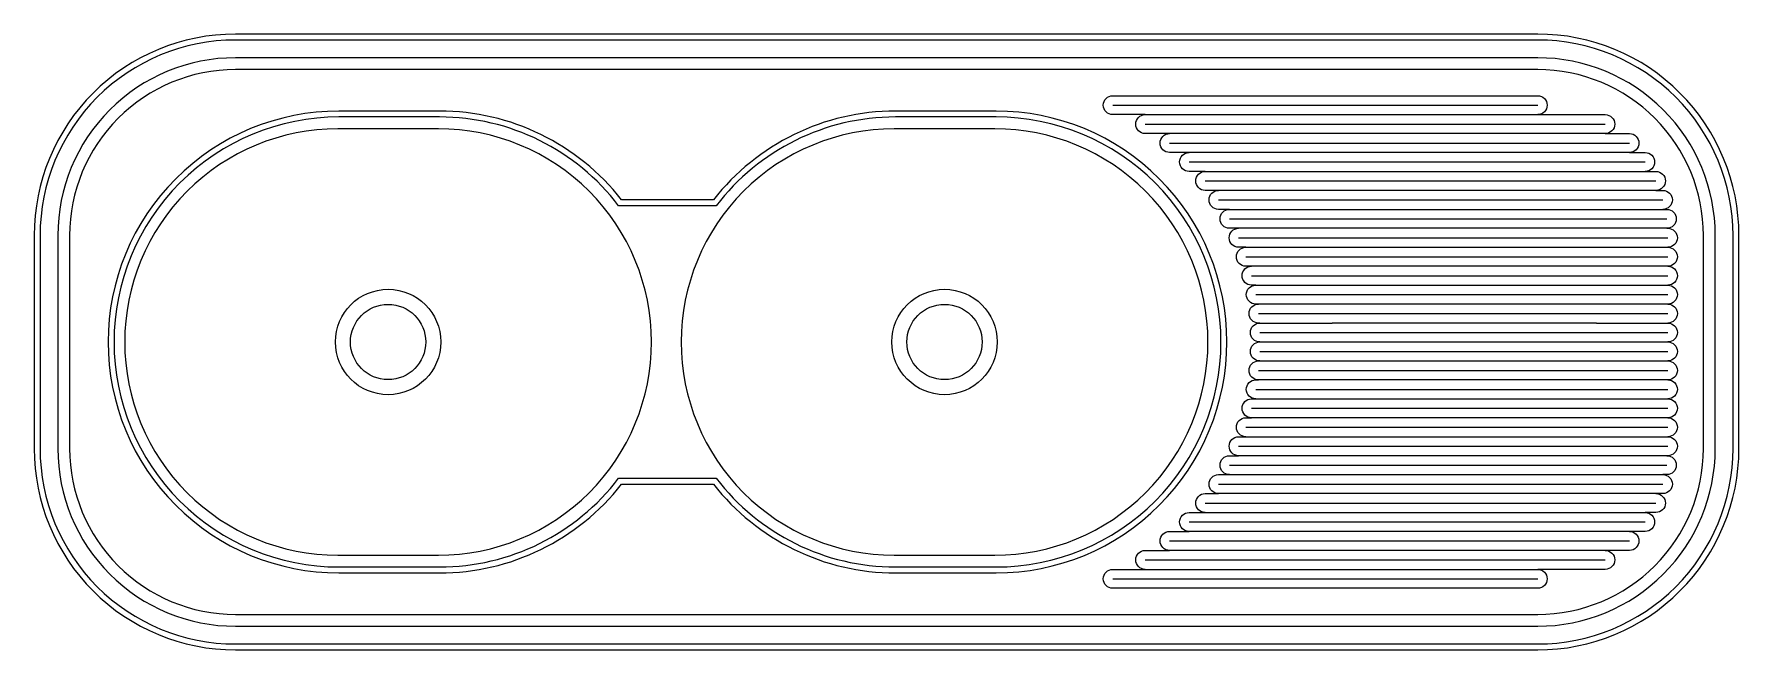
# Model space of a CAD drawing. Extents: x -157 to 1283, y -52 to 468.
import ezdxf

# ---------------------------------------------------------------- set-up
doc = ezdxf.new("R2010")
doc.units = 0
doc.layers.get('0').update_dxf_attribs({"linetype": 'CONTINUOUS'})

msp = doc.modelspace()

# ---------------------------------------------------------------- linework, layer by layer
for p, q in [((754.3, 407.6), (1113.2, 407.6)), ((781.7, 399.6), (1113.2, 399.6)), ((781.7, 391.6), (1170.3, 391.6)), ((1170.3, 383.6), (802.3, 383.6)), ((802.3, 375.6), (1190.7, 375.6)), ((1190.7, 367.6), (818.8, 367.6)), ((818.8, 359.6), (1204, 359.6)), ((832.4, 351.6), (1204, 351.6)), ((832.4, 343.6), (1213.1, 343.6)), ((1213.1, 335.6), (843.6, 335.6)), ((843.6, 327.6), (1219, 327.6)), ((852.9, 319.6), (1219, 319.6)), ((852.9, 311.6), (1222.3, 311.6)), ((1223.2, 303.6), (860.6, 303.6)), ((860.6, 295.6), (1223.2, 295.6)), ((866.7, 287.6), (1223.2, 287.6)), ((866.7, 279.6), (1223.2, 279.6)), ((1223.2, 271.6), (871.5, 271.6)), ((871.5, 271.6), (871.5, 271.6)), ((871.5, 263.6), (1223.2, 263.6)), ((875.1, 255.6), (1223.2, 255.6)), ((875.1, 247.6), (1223.2, 247.6)), ((1223.2, 239.6), (877.4, 239.6)), ((877.4, 231.6), (939.6, 231.6)), ((939.6, 231.6), (1162.8, 231.6)), ((1162.8, 231.6), (1223.2, 231.6)), ((878.5, 223.6), (939.6, 223.6)), ((1162.8, 223.6), (939.6, 223.6)), ((1162.8, 223.6), (1223.2, 223.6)), ((878.5, 215.6), (939.6, 215.6)), ((878.5, 207.6), (939.6, 207.6)), ((939.6, 215.6), (1162.8, 215.6)), ((939.6, 207.6), (1162.8, 207.6)), ((1162.8, 215.6), (1223.2, 215.6)), ((1162.8, 207.6), (1223.2, 207.6)), ((878.5, 199.6), (939.6, 199.6)), ((878.5, 191.6), (939.6, 191.6)), ((939.6, 199.6), (1162.8, 199.6)), ((939.6, 191.6), (1162.8, 191.6)), ((1162.8, 199.6), (1223.2, 199.6)), ((1162.8, 191.6), (1223.2, 191.6)), ((877.4, 183.6), (939.6, 183.6)), ((1223.2, 175.6), (877.4, 175.6)), ((939.6, 183.6), (1162.8, 183.6)), ((1162.8, 183.6), (1223.2, 183.6)), ((875.1, 167.6), (1223.2, 167.6)), ((875.1, 159.6), (1223.2, 159.6)), ((871.5, 151.6), (1223.2, 151.6)), ((866.7, 135.6), (1223.2, 135.6)), ((1223.2, 143.6), (871.5, 143.6)), ((871.5, 143.6), (871.5, 143.6)), ((860.6, 119.6), (1223.2, 119.6)), ((866.7, 127.6), (1223.2, 127.6)), ((852.9, 103.6), (1222.3, 103.6)), ((1223.2, 111.6), (860.6, 111.6)), ((843.6, 87.6), (1219, 87.6)), ((852.9, 95.6), (1219, 95.6)), ((1213.1, 79.6), (843.6, 79.6)), ((832.4, 71.6), (1213.1, 71.6)), ((832.4, 63.6), (1204, 63.6)), ((818.8, 55.6), (1204, 55.6)), ((1190.7, 47.6), (818.8, 47.6)), ((802.3, 39.6), (1190.7, 39.6)), ((1170.3, 31.6), (802.3, 31.6)), ((781.7, 23.6), (1170.3, 23.6)), ((781.7, 15.6), (1113.2, 15.6)), ((754.3, 7.6), (1113.2, 7.6))]:
    msp.add_line(p, q)
for points in [[(-156.8, 117.6, 0.414214), (13.2, -52.4), (1113.2, -52.4, 0.414214), (1283.2, 117.6), (1283.2, 297.6, 0.414214), (1113.2, 467.6), (13.2, 467.6, 0.414214), (-156.8, 297.6)], [(-151.8, 117.6, 0.414214), (13.2, -47.4), (1113.2, -47.4, 0.414214), (1278.2, 117.6), (1278.2, 297.6, 0.414214), (1113.2, 462.6), (13.2, 462.6, 0.414214), (-151.8, 297.6)], [(-136.8, 117.6, 0.414214), (13.2, -32.4), (1113.2, -32.4, 0.414214), (1263.2, 117.6), (1263.2, 297.6, 0.414214), (1113.2, 447.6), (13.2, 447.6, 0.414214), (-136.8, 297.6)], [(13.2, -22.4), (1113.2, -22.4, 0.414214), (1253.2, 117.6), (1253.2, 297.6, 0.414214), (1113.2, 437.6), (13.2, 437.6, 0.414214), (-126.8, 297.6), (-126.8, 117.6, 0.414214)], [(878.5, 207.6, -1), (878.5, 223.6), (877.4, 223.6, -1), (877.4, 239.6), (875.1, 239.6, -1), (875.1, 255.6), (871.5, 255.6, -1), (871.5, 271.6), (866.7, 271.6, -1), (866.7, 287.6), (860.6, 287.6, -1), (860.6, 303.6), (852.9, 303.6, -1), (852.9, 319.6), (843.6, 319.6, -1), (843.6, 335.6), (832.4, 335.6, -1), (832.4, 351.6), (818.8, 351.6, -1), (818.8, 367.6), (802.3, 367.6, -1), (802.3, 383.6), (781.7, 383.6, -1), (781.7, 399.6), (754.3, 399.6, -1), (754.3, 415.6), (1113.2, 415.6, -1), (1113.2, 399.6), (1170.3, 399.6, -1), (1170.3, 383.6), (1190.7, 383.6, -1), (1190.7, 367.6), (1204, 367.6, -1), (1204, 351.6), (1213.1, 351.6, -1), (1213.1, 335.6), (1219, 335.6, -1), (1219, 319.6), (1222.3, 319.6, -1), (1222.3, 303.6), (1223.2, 303.6, -1), (1223.2, 287.6, -1), (1223.2, 271.6, -1), (1223.2, 255.6, -1), (1223.2, 239.6, -1), (1223.2, 223.6, -1), (1223.2, 207.6, -1), (1223.2, 191.6, -1), (1223.2, 175.6, -1), (1223.2, 159.6, -1), (1223.2, 143.6, -1), (1223.2, 127.6, -1), (1223.2, 111.6), (1222.3, 111.6, -1), (1222.3, 95.6), (1219, 95.6, -1), (1219, 79.6), (1213.1, 79.6, -1), (1213.1, 63.6), (1204, 63.6, -1), (1204, 47.6), (1190.7, 47.6, -1), (1190.7, 31.6), (1170.3, 31.6, -1), (1170.3, 15.6), (1113.2, 15.6, -1), (1113.2, -0.4), (754.3, -0.4, -1), (754.3, 15.6), (781.7, 15.6, -1), (781.7, 31.6), (802.3, 31.6, -1), (802.3, 47.6), (818.8, 47.6, -1), (818.8, 63.6), (832.4, 63.6, -1), (832.4, 79.6), (843.6, 79.6, -1), (843.6, 95.6), (852.9, 95.6, -1), (852.9, 111.6), (860.6, 111.6, -1), (860.6, 127.6), (866.7, 127.6, -1), (866.7, 143.6), (871.5, 143.6, -1), (871.5, 159.6), (875.1, 159.6, -1), (875.1, 175.6), (877.4, 175.6, -1), (877.4, 191.6), (878.5, 191.6, -1)], [(339.4, 327.6, 0.230961), (185.7, 402.6), (100.7, 402.6, 0.414214), (-94.3, 207.6, 0.414214), (100.7, 12.6), (185.7, 12.6, 0.230961), (339.4, 87.6), (417, 87.6, 0.230961), (570.7, 12.6), (655.7, 12.6, 0.414214), (850.7, 207.6, 0.414214), (655.7, 402.6), (570.7, 402.6, 0.230961), (417, 327.6)], [(419.4, 92.6, 0.234328), (570.7, 17.6), (655.7, 17.6, 0.414214), (845.7, 207.6, 0.414214), (655.7, 397.6), (570.7, 397.6, 0.234328), (419.4, 322.6), (336.9, 322.6, 0.234328), (185.7, 397.6), (100.7, 397.6, 0.414214), (-89.3, 207.6, 0.414214), (100.7, 17.6), (185.7, 17.6, 0.234328), (336.9, 92.6)], [(-80.3, 207.6), (-80.3, 207.6, 0.414214), (99.7, 27.6), (184.7, 27.6, 0.414214), (364.7, 207.6, 0.414214), (184.7, 387.6), (99.7, 387.6, 0.414214)], [(389.7, 207.6), (389.7, 207.6, 0.414214), (569.7, 27.6), (654.7, 27.6, 0.414214), (834.7, 207.6, 0.414214), (654.7, 387.6), (569.7, 387.6, 0.414214)]]:
    msp.add_lwpolyline(points, format="xyb", close=True)
for centre, radius in [((142.2, 207.6), 44.5), ((612.2, 207.6), 44.5), ((142.2, 207.6), 31.8), ((612.2, 207.6), 31.8)]:
    msp.add_circle(centre, radius)

doc.saveas('drawing.dxf')
